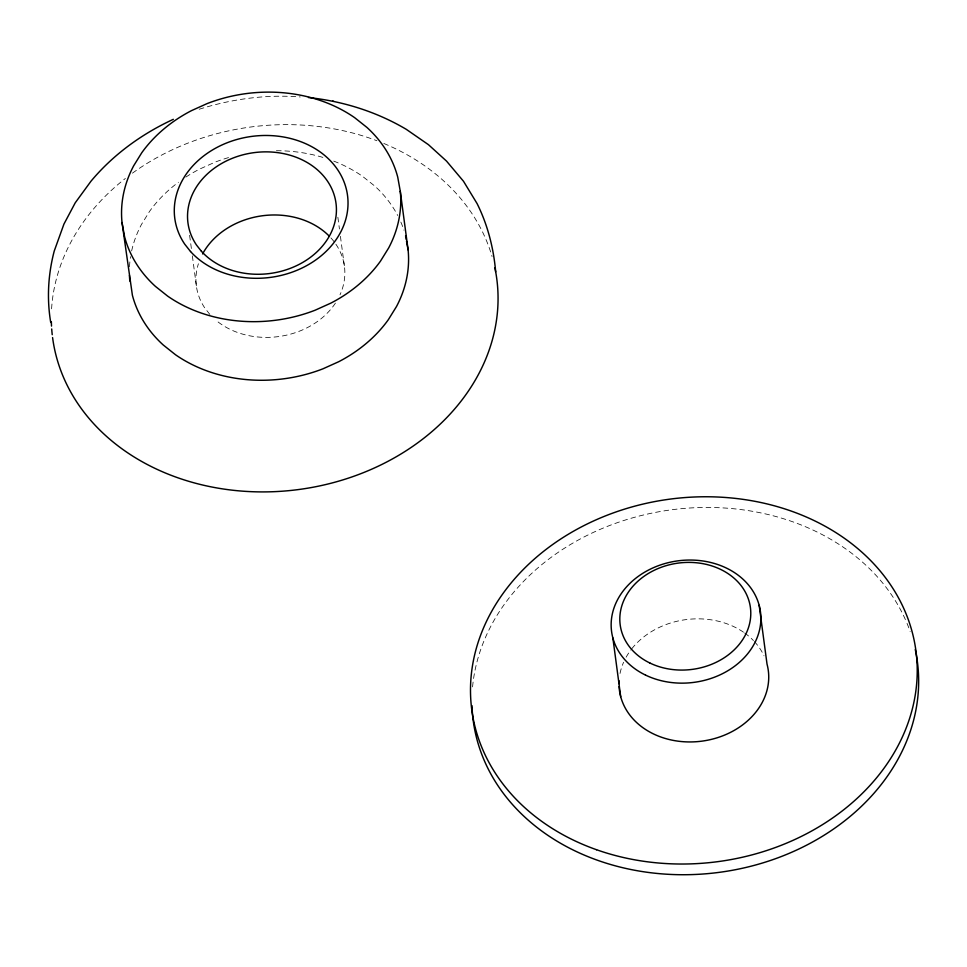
<?xml version="1.0" encoding="UTF-8"?>
<svg xmlns="http://www.w3.org/2000/svg" width="967" height="967" viewBox="0 0 967 967"><rect width="100%" height="100%" fill="white"/><g stroke="black" fill="none" stroke-linecap="round" stroke-linejoin="round"><path stroke-width="0.73" stroke-dasharray="4.83 3.63" d="M199.202 109.235C231.766 99.009 266.143 94.246 300.241 96.954M209.875 314.444L204.907 308.159A74.677 60.945 -7.6 0 1 198.404 263.761M337.87 217.249L339.441 228.986M340.42 236.323L344.337 265.683M189.617 235.319L191.381 248.531M192.36 255.868L196.47 286.691M472.573 686.884A224.03 182.836 -7.6 0 1 666.843 510.455A224.03 182.836 -7.6 0 1 906.466 622.035M907.034 623.377A224.03 182.836 -7.6 0 1 910.152 631.487M620.028 673.455A75.088 61.284 -7.6 0 1 623.594 662.25M626.133 657.185A75.088 61.284 -7.6 0 1 630.871 649.933M631.765 648.784A75.088 61.284 -7.6 0 1 743.454 632.164M744.675 633.01A75.088 61.284 -7.6 0 1 753.426 640.541M754.405 641.568A75.088 61.284 -7.6 0 1 764.015 655.819M51.589 308.824A224.03 182.836 -7.6 0 1 125.359 178.472M132.431 173.153A224.03 182.836 -7.6 0 1 376.937 140.735M383.814 143.467A224.03 182.836 -7.6 0 1 492.058 256.497M129.493 266.747A140.022 114.275 -7.6 0 1 130.557 256.654M131.645 250.924A140.022 114.275 -7.6 0 1 141.484 224.417L149.619 211.302A140.022 114.275 -7.6 0 1 178.448 182.243M185.821 177.094A140.022 114.275 -7.6 0 1 199.262 169.261L214.976 162.19A140.022 114.275 -7.6 0 1 231.536 156.739M276.393 150.719A140.022 114.275 -7.6 0 1 324.525 157.899M333.748 161.114A140.022 114.275 -7.6 0 1 362.468 176.272L374.725 186.015A140.022 114.275 -7.6 0 1 397.715 215.496M400.858 222.084A140.022 114.275 -7.6 0 1 403.928 230.206M335.887 244.216A74.677 60.945 -7.6 0 1 340.009 294.814M335.404 303.13A74.677 60.945 -7.6 0 1 215.786 320.137M330.932 237.93A74.677 60.945 -7.6 0 1 335.138 243.14"/><path stroke-width="1.45" d="M173.335 119.316C141.883 133.833 113.248 154.551 90.983 181.204L75.233 202.804L63.943 224.078L54.237 251.045C48.108 274.338 46.718 298.73 50.731 322.519M308.461 97.546C342.838 101.172 376.453 111.676 406.249 129.312L428.441 144.675L446.524 161.102L463.495 181.264L477.069 203.566C487.706 224.876 493.629 248.217 495.684 271.896M332.636 101.148L333.688 101.305M400.278 191.273L397.739 177.142A140.022 114.275 -7.6 0 0 366.916 127.414L354.659 117.672A140.022 114.275 -7.6 0 0 207.156 103.578L191.442 110.661A140.022 114.275 -7.6 0 0 141.798 152.701L133.664 165.804A140.022 114.275 -7.6 0 0 122.023 222.519L132.394 295.249A140.022 114.275 -7.6 0 0 163.218 344.965L175.474 354.72A140.022 114.275 -7.6 0 0 322.978 368.802L338.68 361.731A140.022 114.275 -7.6 0 0 388.335 319.69L396.47 306.575A140.022 114.275 -7.6 0 0 408.098 249.873L400.278 191.273A140.022 114.275 -7.6 0 1 388.649 247.975L380.514 261.09A140.022 114.275 -7.6 0 1 330.859 303.118L315.157 310.202A140.022 114.275 -7.6 0 1 167.654 296.12L155.397 286.365A140.022 114.275 -7.6 0 1 124.574 236.649L122.023 222.519M405.56 235.743L406.261 239.635M406.515 241.097L408.098 249.873M759.18 605.306L767.024 664.111A75.088 61.284 -7.6 0 1 703.625 740.903A75.088 61.284 -7.6 0 1 619.073 686.606M612.86 637.882L620.705 696.687M915.253 649.51A224.03 182.836 -7.6 0 1 717.635 872.56A224.03 182.836 -7.6 0 1 471.993 705.62M618.989 683.681A75.088 61.284 -7.6 0 1 619.073 680.768M494.862 267.666A224.03 182.836 -7.6 0 1 305.403 488.553A224.03 182.836 -7.6 0 1 52.581 337.556M52.23 334.703A224.03 182.836 -7.6 0 1 51.698 328.973M51.517 326.097A224.03 182.836 -7.6 0 1 51.36 321.793M129.844 281.119A140.022 114.275 -7.6 0 1 129.445 275.39M202.587 253.934A74.677 60.945 -7.6 0 1 329.07 235.96M201.45 251.335L196.494 245.038A74.677 60.945 -7.6 0 1 260.921 152A74.677 60.945 -7.6 0 1 328.442 237.689A74.677 60.945 -7.6 0 1 201.45 251.335M190.535 251.529L184.745 244.192A87.127 71.111 -7.6 0 1 259.918 135.634A87.127 71.111 -7.6 0 1 338.704 235.622A87.127 71.111 -7.6 0 1 190.535 251.529M596.53 849.727A224.03 182.836 -7.6 0 0 916.643 657.258A224.03 182.836 -7.6 0 0 568.415 534.195A224.03 182.836 -7.6 0 0 596.53 849.727M649.897 663.024A65.683 53.608 -7.6 0 0 750.718 615.906A65.683 53.608 -7.6 0 0 655.288 569.768A65.683 53.608 -7.6 0 0 649.897 663.024M645.533 675.087A75.088 61.284 -7.6 0 0 760.799 621.225A75.088 61.284 -7.6 0 0 651.71 568.475A75.088 61.284 -7.6 0 0 645.533 675.087"/></g></svg>
